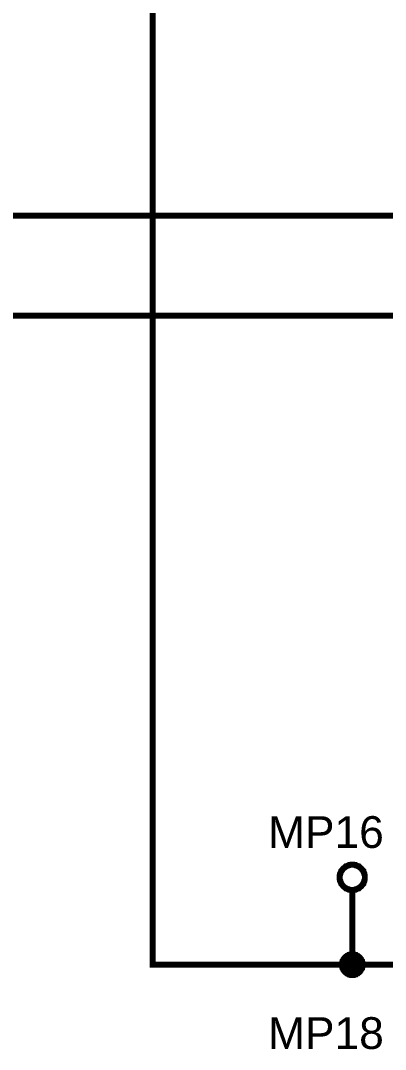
# Model space of a CAD drawing. Header units: millimetres. Extents: x -2024 to 917, y -725 to 13.
# Drawn here: x 480.5 to 498.7, y -198 to -146.5 of the extents above; entities that cross this region are included whole.
import ezdxf

# ---------------------------------------------------------------- set-up
doc = ezdxf.new("R2010")
doc.units = ezdxf.units.MM
doc.layers.add('Sheet', color=255, linetype='Continuous')
doc.styles.get("Standard").update_dxf_attribs({"font": 'arial.ttf'})

msp = doc.modelspace()

# ---------------------------------------------------------------- linework, layer by layer
at = {"layer": 'Sheet'}
for points, const_width in [([(480.832, -126.293), (487.072, -126.293), (487.072, -193.787), (497.069, -193.787), (537.056, -193.787)], 0.3), ([(402.115, -156.281), (424.608, -156.281), (499.568, -156.281), (509.565, -156.281), (557.034, -156.281)], 0.3), ([(337.136, -166.283), (337.136, -161.282), (412.112, -161.282), (432.089, -161.282), (452.083, -161.282), (479.575, -161.282), (557.034, -161.282)], 0.3), ([(496.44, -189.415), (496.44, -189.382), (496.44, -189.349), (496.44, -189.316), (496.457, -189.283), (496.457, -189.25), (496.473, -189.233), (496.473, -189.2), (496.49, -189.167), (496.506, -189.15), (496.523, -189.117), (496.523, -189.084), (496.539, -189.068), (496.572, -189.035), (496.589, -189.018), (496.606, -188.985), (496.622, -188.968), (496.639, -188.952), (496.672, -188.935), (496.688, -188.919), (496.721, -188.886), (496.738, -188.869), (496.771, -188.869), (496.804, -188.852), (496.821, -188.836), (496.854, -188.819), (496.887, -188.819), (496.903, -188.803), (496.937, -188.803), (496.97, -188.786), (497.003, -188.786), (497.036, -188.786), (497.069, -188.786)], 0.3), ([(497.069, -188.786), (497.036, -188.786), (497.003, -188.786), (496.97, -188.786), (496.937, -188.803), (496.903, -188.803), (496.887, -188.819), (496.854, -188.819), (496.821, -188.836), (496.804, -188.852), (496.771, -188.869), (496.738, -188.869), (496.721, -188.886), (496.688, -188.919), (496.672, -188.935), (496.639, -188.952), (496.622, -188.968), (496.606, -188.985), (496.589, -189.018), (496.572, -189.035), (496.539, -189.068), (496.523, -189.084), (496.523, -189.117), (496.506, -189.15), (496.49, -189.167), (496.473, -189.2), (496.473, -189.233), (496.457, -189.25), (496.457, -189.283), (496.44, -189.316), (496.44, -189.349), (496.44, -189.382), (496.44, -189.415)], 0.3), ([(497.069, -188.786), (497.069, -188.786)], 0.3), ([(497.069, -188.786), (497.102, -188.786), (497.135, -188.786), (497.168, -188.786), (497.201, -188.803), (497.235, -188.803), (497.251, -188.819), (497.284, -188.819), (497.317, -188.836), (497.334, -188.852), (497.367, -188.869), (497.4, -188.869), (497.417, -188.886), (497.45, -188.919), (497.466, -188.935), (497.499, -188.952), (497.516, -188.968), (497.532, -188.985), (497.549, -189.018), (497.566, -189.035), (497.599, -189.068), (497.615, -189.084), (497.615, -189.117), (497.632, -189.15), (497.648, -189.167), (497.665, -189.2), (497.665, -189.233), (497.681, -189.25), (497.681, -189.283), (497.698, -189.316), (497.698, -189.349), (497.698, -189.382), (497.698, -189.415)], 0.3), ([(497.698, -189.415), (497.698, -189.382), (497.698, -189.349), (497.698, -189.316), (497.681, -189.283), (497.681, -189.25), (497.665, -189.233), (497.665, -189.2), (497.648, -189.167), (497.632, -189.15), (497.615, -189.117), (497.615, -189.084), (497.599, -189.068), (497.566, -189.035), (497.549, -189.018), (497.532, -188.985), (497.516, -188.968), (497.499, -188.952), (497.466, -188.935), (497.45, -188.919), (497.417, -188.886), (497.4, -188.869), (497.367, -188.869), (497.334, -188.852), (497.317, -188.836), (497.284, -188.819), (497.251, -188.819), (497.235, -188.803), (497.201, -188.803), (497.168, -188.786), (497.135, -188.786), (497.102, -188.786), (497.069, -188.786)], 0.3), ([(497.069, -190.045), (497.036, -190.045), (497.003, -190.045), (496.97, -190.045), (496.937, -190.028), (496.903, -190.028), (496.887, -190.012), (496.854, -190.012), (496.821, -189.995), (496.804, -189.978), (496.771, -189.962), (496.738, -189.962), (496.721, -189.945), (496.688, -189.912), (496.672, -189.896), (496.639, -189.879), (496.622, -189.863), (496.606, -189.846), (496.589, -189.813), (496.572, -189.796), (496.539, -189.763), (496.523, -189.747), (496.523, -189.713), (496.506, -189.68), (496.49, -189.664), (496.473, -189.631), (496.473, -189.598), (496.457, -189.581), (496.457, -189.548), (496.44, -189.515), (496.44, -189.482), (496.44, -189.449), (496.44, -189.415)], 0.3), ([(496.44, -189.415), (496.44, -189.415)], 0.3), ([(496.44, -189.415), (496.44, -189.449), (496.44, -189.482), (496.44, -189.515), (496.457, -189.548), (496.457, -189.581), (496.473, -189.598), (496.473, -189.631), (496.49, -189.664), (496.506, -189.68), (496.523, -189.713), (496.523, -189.747), (496.539, -189.763), (496.572, -189.796), (496.589, -189.813), (496.606, -189.846), (496.622, -189.863), (496.639, -189.879), (496.672, -189.896), (496.688, -189.912), (496.721, -189.945), (496.738, -189.962), (496.771, -189.962), (496.804, -189.978), (496.821, -189.995), (496.854, -190.012), (496.887, -190.012), (496.903, -190.028), (496.937, -190.028), (496.97, -190.045), (497.003, -190.045), (497.036, -190.045), (497.069, -190.045)], 0.3), ([(497.698, -189.415), (497.698, -189.449), (497.698, -189.482), (497.698, -189.515), (497.681, -189.548), (497.681, -189.581), (497.665, -189.598), (497.665, -189.631), (497.648, -189.664), (497.632, -189.68), (497.615, -189.713), (497.615, -189.747), (497.599, -189.763), (497.566, -189.796), (497.549, -189.813), (497.532, -189.846), (497.516, -189.863), (497.499, -189.879), (497.466, -189.896), (497.45, -189.912), (497.417, -189.945), (497.4, -189.962), (497.367, -189.962), (497.334, -189.978), (497.317, -189.995), (497.284, -190.012), (497.251, -190.012), (497.235, -190.028), (497.201, -190.028), (497.168, -190.045), (497.135, -190.045), (497.102, -190.045), (497.069, -190.045)], 0.3), ([(497.069, -190.045), (497.102, -190.045), (497.135, -190.045), (497.168, -190.045), (497.201, -190.028), (497.235, -190.028), (497.251, -190.012), (497.284, -190.012), (497.317, -189.995), (497.334, -189.978), (497.367, -189.962), (497.4, -189.962), (497.417, -189.945), (497.45, -189.912), (497.466, -189.896), (497.499, -189.879), (497.516, -189.863), (497.532, -189.846), (497.549, -189.813), (497.566, -189.796), (497.599, -189.763), (497.615, -189.747), (497.615, -189.713), (497.632, -189.68), (497.648, -189.664), (497.665, -189.631), (497.665, -189.598), (497.681, -189.581), (497.681, -189.548), (497.698, -189.515), (497.698, -189.482), (497.698, -189.449), (497.698, -189.415)], 0.3), ([(497.698, -189.415), (497.698, -189.415), (497.698, -189.415), (497.698, -189.415), (497.698, -189.415), (497.698, -189.415), (497.698, -189.415), (497.698, -189.415), (497.698, -189.415), (497.698, -189.415), (497.698, -189.415), (497.698, -189.415), (497.698, -189.415), (497.698, -189.415), (497.698, -189.415), (497.698, -189.415), (497.698, -189.415), (497.698, -189.415), (497.698, -189.415), (497.698, -189.415), (497.698, -189.415), (497.698, -189.415), (497.698, -189.415), (497.698, -189.415), (497.698, -189.415), (497.698, -189.415), (497.698, -189.415), (497.698, -189.415), (497.698, -189.415), (497.698, -189.415), (497.698, -189.415), (497.698, -189.415), (497.698, -189.415)], 0.3), ([(497.698, -189.415), (497.698, -189.415)], 0.3), ([(497.069, -190.045), (497.069, -191.287)], 0.3), ([(497.069, -190.045), (497.069, -190.045)], 0.3), ([(497.069, -193.787), (497.069, -191.287)], 0.3), ([(496.556, -193.787), (496.556, -193.754), (496.556, -193.737), (496.556, -193.704), (496.572, -193.688), (496.572, -193.655), (496.572, -193.638), (496.589, -193.605), (496.589, -193.588), (496.606, -193.572), (496.622, -193.539), (496.639, -193.522), (496.639, -193.505), (496.655, -193.489), (496.672, -193.456), (496.688, -193.439), (496.705, -193.423), (496.721, -193.406), (496.738, -193.39), (496.771, -193.373), (496.788, -193.356), (496.804, -193.356), (496.821, -193.34), (496.854, -193.323), (496.87, -193.307), (496.887, -193.307), (496.92, -193.29), (496.937, -193.29), (496.97, -193.29), (496.986, -193.274), (497.019, -193.274), (497.036, -193.274), (497.069, -193.274)], 0.3), ([(496.556, -193.787), (496.556, -193.754), (496.556, -193.737), (496.556, -193.704), (496.572, -193.688), (496.572, -193.655), (496.572, -193.638), (496.589, -193.605), (496.589, -193.588), (496.606, -193.572), (496.622, -193.539), (496.639, -193.522), (496.639, -193.505), (496.655, -193.489), (496.672, -193.456), (496.688, -193.439), (496.705, -193.423), (496.721, -193.406), (496.738, -193.39), (496.771, -193.373), (496.788, -193.356), (496.804, -193.356), (496.821, -193.34), (496.854, -193.323), (496.87, -193.307), (496.887, -193.307), (496.92, -193.29), (496.937, -193.29), (496.97, -193.29), (496.986, -193.274), (497.019, -193.274), (497.036, -193.274), (497.069, -193.274)], 0.3), ([(496.556, -193.787), (496.556, -193.754), (496.556, -193.737), (496.556, -193.704), (496.572, -193.688), (496.572, -193.655), (496.572, -193.638), (496.589, -193.605), (496.589, -193.588), (496.606, -193.572), (496.622, -193.539), (496.639, -193.522), (496.639, -193.505), (496.655, -193.489), (496.672, -193.456), (496.688, -193.439), (496.705, -193.423), (496.721, -193.406), (496.738, -193.39), (496.771, -193.373), (496.788, -193.356), (496.804, -193.356), (496.821, -193.34), (496.854, -193.323), (496.87, -193.307), (496.887, -193.307), (496.92, -193.29), (496.937, -193.29), (496.97, -193.29), (496.986, -193.274), (497.019, -193.274), (497.036, -193.274), (497.069, -193.274)], 0.3), ([(496.556, -193.787), (496.556, -193.754), (496.556, -193.737), (496.556, -193.704), (496.572, -193.688), (496.572, -193.655), (496.572, -193.638), (496.589, -193.605), (496.589, -193.588), (496.606, -193.572), (496.622, -193.539), (496.639, -193.522), (496.639, -193.505), (496.655, -193.489), (496.672, -193.456), (496.688, -193.439), (496.705, -193.423), (496.721, -193.406), (496.738, -193.39), (496.771, -193.373), (496.788, -193.356), (496.804, -193.356), (496.821, -193.34), (496.854, -193.323), (496.87, -193.307), (496.887, -193.307), (496.92, -193.29), (496.937, -193.29), (496.97, -193.29), (496.986, -193.274), (497.019, -193.274), (497.036, -193.274), (497.069, -193.274)], 0.3), ([(497.069, -193.274), (497.069, -193.274)], 0.3), ([(497.069, -193.274), (497.102, -193.274), (497.119, -193.274), (497.152, -193.274), (497.168, -193.29), (497.201, -193.29), (497.218, -193.29), (497.251, -193.307), (497.268, -193.307), (497.284, -193.323), (497.317, -193.34), (497.334, -193.356), (497.35, -193.356), (497.367, -193.373), (497.4, -193.39), (497.417, -193.406), (497.433, -193.423), (497.45, -193.439), (497.466, -193.456), (497.483, -193.489), (497.499, -193.505), (497.499, -193.522), (497.516, -193.539), (497.532, -193.572), (497.549, -193.588), (497.549, -193.605), (497.566, -193.638), (497.566, -193.655), (497.566, -193.688), (497.582, -193.704), (497.582, -193.737), (497.582, -193.754), (497.582, -193.787)], 0.3), ([(497.069, -193.274), (497.069, -193.274)], 0.3), ([(497.069, -193.274), (497.102, -193.274), (497.119, -193.274), (497.152, -193.274), (497.168, -193.29), (497.201, -193.29), (497.218, -193.29), (497.251, -193.307), (497.268, -193.307), (497.284, -193.323), (497.317, -193.34), (497.334, -193.356), (497.35, -193.356), (497.367, -193.373), (497.4, -193.39), (497.417, -193.406), (497.433, -193.423), (497.45, -193.439), (497.466, -193.456), (497.483, -193.489), (497.499, -193.505), (497.499, -193.522), (497.516, -193.539), (497.532, -193.572), (497.549, -193.588), (497.549, -193.605), (497.566, -193.638), (497.566, -193.655), (497.566, -193.688), (497.582, -193.704), (497.582, -193.737), (497.582, -193.754), (497.582, -193.787)], 0.3), ([(497.069, -193.274), (497.069, -193.274)], 0.3), ([(497.069, -193.274), (497.102, -193.274), (497.119, -193.274), (497.152, -193.274), (497.168, -193.29), (497.201, -193.29), (497.218, -193.29), (497.251, -193.307), (497.268, -193.307), (497.284, -193.323), (497.317, -193.34), (497.334, -193.356), (497.35, -193.356), (497.367, -193.373), (497.4, -193.39), (497.417, -193.406), (497.433, -193.423), (497.45, -193.439), (497.466, -193.456), (497.483, -193.489), (497.499, -193.505), (497.499, -193.522), (497.516, -193.539), (497.532, -193.572), (497.549, -193.588), (497.549, -193.605), (497.566, -193.638), (497.566, -193.655), (497.566, -193.688), (497.582, -193.704), (497.582, -193.737), (497.582, -193.754), (497.582, -193.787)], 0.3), ([(497.069, -193.274), (497.069, -193.274)], 0.3), ([(497.069, -193.274), (497.102, -193.274), (497.119, -193.274), (497.152, -193.274), (497.168, -193.29), (497.201, -193.29), (497.218, -193.29), (497.251, -193.307), (497.268, -193.307), (497.284, -193.323), (497.317, -193.34), (497.334, -193.356), (497.35, -193.356), (497.367, -193.373), (497.4, -193.39), (497.417, -193.406), (497.433, -193.423), (497.45, -193.439), (497.466, -193.456), (497.483, -193.489), (497.499, -193.505), (497.499, -193.522), (497.516, -193.539), (497.532, -193.572), (497.549, -193.588), (497.549, -193.605), (497.566, -193.638), (497.566, -193.655), (497.566, -193.688), (497.582, -193.704), (497.582, -193.737), (497.582, -193.754), (497.582, -193.787)], 0.3), ([(497.069, -194.3), (497.036, -194.3), (497.019, -194.3), (496.986, -194.3), (496.97, -194.284), (496.937, -194.284), (496.92, -194.284), (496.887, -194.267), (496.87, -194.267), (496.854, -194.251), (496.821, -194.234), (496.804, -194.218), (496.788, -194.218), (496.771, -194.201), (496.738, -194.184), (496.721, -194.168), (496.705, -194.151), (496.688, -194.135), (496.672, -194.118), (496.655, -194.085), (496.639, -194.068), (496.639, -194.052), (496.622, -194.035), (496.606, -194.002), (496.589, -193.986), (496.589, -193.969), (496.572, -193.936), (496.572, -193.919), (496.572, -193.886), (496.556, -193.87), (496.556, -193.837), (496.556, -193.82), (496.556, -193.787)], 0.3), ([(496.556, -193.787), (496.556, -193.787)], 0.3), ([(497.069, -194.3), (497.036, -194.3), (497.019, -194.3), (496.986, -194.3), (496.97, -194.284), (496.937, -194.284), (496.92, -194.284), (496.887, -194.267), (496.87, -194.267), (496.854, -194.251), (496.821, -194.234), (496.804, -194.218), (496.788, -194.218), (496.771, -194.201), (496.738, -194.184), (496.721, -194.168), (496.705, -194.151), (496.688, -194.135), (496.672, -194.118), (496.655, -194.085), (496.639, -194.068), (496.639, -194.052), (496.622, -194.035), (496.606, -194.002), (496.589, -193.986), (496.589, -193.969), (496.572, -193.936), (496.572, -193.919), (496.572, -193.886), (496.556, -193.87), (496.556, -193.837), (496.556, -193.82), (496.556, -193.787)], 0.3), ([(496.556, -193.787), (496.556, -193.787)], 0.3), ([(497.069, -194.3), (497.036, -194.3), (497.019, -194.3), (496.986, -194.3), (496.97, -194.284), (496.937, -194.284), (496.92, -194.284), (496.887, -194.267), (496.87, -194.267), (496.854, -194.251), (496.821, -194.234), (496.804, -194.218), (496.788, -194.218), (496.771, -194.201), (496.738, -194.184), (496.721, -194.168), (496.705, -194.151), (496.688, -194.135), (496.672, -194.118), (496.655, -194.085), (496.639, -194.068), (496.639, -194.052), (496.622, -194.035), (496.606, -194.002), (496.589, -193.986), (496.589, -193.969), (496.572, -193.936), (496.572, -193.919), (496.572, -193.886), (496.556, -193.87), (496.556, -193.837), (496.556, -193.82), (496.556, -193.787)], 0.3), ([(496.556, -193.787), (496.556, -193.787)], 0.3), ([(497.069, -194.3), (497.036, -194.3), (497.019, -194.3), (496.986, -194.3), (496.97, -194.284), (496.937, -194.284), (496.92, -194.284), (496.887, -194.267), (496.87, -194.267), (496.854, -194.251), (496.821, -194.234), (496.804, -194.218), (496.788, -194.218), (496.771, -194.201), (496.738, -194.184), (496.721, -194.168), (496.705, -194.151), (496.688, -194.135), (496.672, -194.118), (496.655, -194.085), (496.639, -194.068), (496.639, -194.052), (496.622, -194.035), (496.606, -194.002), (496.589, -193.986), (496.589, -193.969), (496.572, -193.936), (496.572, -193.919), (496.572, -193.886), (496.556, -193.87), (496.556, -193.837), (496.556, -193.82), (496.556, -193.787)], 0.3), ([(496.556, -193.787), (496.556, -193.787)], 0.3), ([(496.556, -193.787), (496.556, -193.754), (496.556, -193.737), (496.556, -193.704), (496.572, -193.688), (496.572, -193.655), (496.572, -193.638), (496.589, -193.605), (496.589, -193.588), (496.606, -193.572), (496.622, -193.539), (496.639, -193.522), (496.639, -193.505), (496.655, -193.489), (496.672, -193.456), (496.688, -193.439), (496.705, -193.423), (496.721, -193.406), (496.738, -193.39), (496.771, -193.373), (496.788, -193.356), (496.804, -193.356), (496.821, -193.34), (496.854, -193.323), (496.87, -193.307), (496.887, -193.307), (496.92, -193.29), (496.937, -193.29), (496.97, -193.29), (496.986, -193.274), (497.019, -193.274), (497.036, -193.274), (497.069, -193.274)], 0.0991), ([(496.556, -193.787), (496.556, -193.754), (496.556, -193.737), (496.556, -193.704), (496.572, -193.688), (496.572, -193.655), (496.572, -193.638), (496.589, -193.605), (496.589, -193.588), (496.606, -193.572), (496.622, -193.539), (496.639, -193.522), (496.639, -193.505), (496.655, -193.489), (496.672, -193.456), (496.688, -193.439), (496.705, -193.423), (496.721, -193.406), (496.738, -193.39), (496.771, -193.373), (496.788, -193.356), (496.804, -193.356), (496.821, -193.34), (496.854, -193.323), (496.87, -193.307), (496.887, -193.307), (496.92, -193.29), (496.937, -193.29), (496.97, -193.29), (496.986, -193.274), (497.019, -193.274), (497.036, -193.274), (497.069, -193.274)], 0.0991), ([(496.556, -193.787), (496.556, -193.754), (496.556, -193.737), (496.556, -193.704), (496.572, -193.688), (496.572, -193.655), (496.572, -193.638), (496.589, -193.605), (496.589, -193.588), (496.606, -193.572), (496.622, -193.539), (496.639, -193.522), (496.639, -193.505), (496.655, -193.489), (496.672, -193.456), (496.688, -193.439), (496.705, -193.423), (496.721, -193.406), (496.738, -193.39), (496.771, -193.373), (496.788, -193.356), (496.804, -193.356), (496.821, -193.34), (496.854, -193.323), (496.87, -193.307), (496.887, -193.307), (496.92, -193.29), (496.937, -193.29), (496.97, -193.29), (496.986, -193.274), (497.019, -193.274), (497.036, -193.274), (497.069, -193.274)], 0.0991), ([(496.556, -193.787), (496.556, -193.754), (496.556, -193.737), (496.556, -193.704), (496.572, -193.688), (496.572, -193.655), (496.572, -193.638), (496.589, -193.605), (496.589, -193.588), (496.606, -193.572), (496.622, -193.539), (496.639, -193.522), (496.639, -193.505), (496.655, -193.489), (496.672, -193.456), (496.688, -193.439), (496.705, -193.423), (496.721, -193.406), (496.738, -193.39), (496.771, -193.373), (496.788, -193.356), (496.804, -193.356), (496.821, -193.34), (496.854, -193.323), (496.87, -193.307), (496.887, -193.307), (496.92, -193.29), (496.937, -193.29), (496.97, -193.29), (496.986, -193.274), (497.019, -193.274), (497.036, -193.274), (497.069, -193.274)], 0.0991), ([(497.582, -193.787), (497.582, -193.82), (497.582, -193.837), (497.582, -193.87), (497.566, -193.886), (497.566, -193.919), (497.566, -193.936), (497.549, -193.969), (497.549, -193.986), (497.532, -194.002), (497.516, -194.035), (497.499, -194.052), (497.499, -194.068), (497.483, -194.085), (497.466, -194.118), (497.45, -194.135), (497.433, -194.151), (497.417, -194.168), (497.4, -194.184), (497.367, -194.201), (497.35, -194.218), (497.334, -194.218), (497.317, -194.234), (497.284, -194.251), (497.268, -194.267), (497.251, -194.267), (497.218, -194.284), (497.201, -194.284), (497.168, -194.284), (497.152, -194.3), (497.119, -194.3), (497.102, -194.3), (497.069, -194.3)], 0.3), ([(497.582, -193.787), (497.582, -193.82), (497.582, -193.837), (497.582, -193.87), (497.566, -193.886), (497.566, -193.919), (497.566, -193.936), (497.549, -193.969), (497.549, -193.986), (497.532, -194.002), (497.516, -194.035), (497.499, -194.052), (497.499, -194.068), (497.483, -194.085), (497.466, -194.118), (497.45, -194.135), (497.433, -194.151), (497.417, -194.168), (497.4, -194.184), (497.367, -194.201), (497.35, -194.218), (497.334, -194.218), (497.317, -194.234), (497.284, -194.251), (497.268, -194.267), (497.251, -194.267), (497.218, -194.284), (497.201, -194.284), (497.168, -194.284), (497.152, -194.3), (497.119, -194.3), (497.102, -194.3), (497.069, -194.3)], 0.3), ([(497.582, -193.787), (497.582, -193.82), (497.582, -193.837), (497.582, -193.87), (497.566, -193.886), (497.566, -193.919), (497.566, -193.936), (497.549, -193.969), (497.549, -193.986), (497.532, -194.002), (497.516, -194.035), (497.499, -194.052), (497.499, -194.068), (497.483, -194.085), (497.466, -194.118), (497.45, -194.135), (497.433, -194.151), (497.417, -194.168), (497.4, -194.184), (497.367, -194.201), (497.35, -194.218), (497.334, -194.218), (497.317, -194.234), (497.284, -194.251), (497.268, -194.267), (497.251, -194.267), (497.218, -194.284), (497.201, -194.284), (497.168, -194.284), (497.152, -194.3), (497.119, -194.3), (497.102, -194.3), (497.069, -194.3)], 0.3), ([(497.582, -193.787), (497.582, -193.82), (497.582, -193.837), (497.582, -193.87), (497.566, -193.886), (497.566, -193.919), (497.566, -193.936), (497.549, -193.969), (497.549, -193.986), (497.532, -194.002), (497.516, -194.035), (497.499, -194.052), (497.499, -194.068), (497.483, -194.085), (497.466, -194.118), (497.45, -194.135), (497.433, -194.151), (497.417, -194.168), (497.4, -194.184), (497.367, -194.201), (497.35, -194.218), (497.334, -194.218), (497.317, -194.234), (497.284, -194.251), (497.268, -194.267), (497.251, -194.267), (497.218, -194.284), (497.201, -194.284), (497.168, -194.284), (497.152, -194.3), (497.119, -194.3), (497.102, -194.3), (497.069, -194.3)], 0.3), ([(497.069, -193.274), (497.069, -193.274)], 0.0991), ([(497.069, -193.274), (497.102, -193.274), (497.119, -193.274), (497.152, -193.274), (497.168, -193.29), (497.201, -193.29), (497.218, -193.29), (497.251, -193.307), (497.268, -193.307), (497.284, -193.323), (497.317, -193.34), (497.334, -193.356), (497.35, -193.356), (497.367, -193.373), (497.4, -193.39), (497.417, -193.406), (497.433, -193.423), (497.45, -193.439), (497.466, -193.456), (497.483, -193.489), (497.499, -193.505), (497.499, -193.522), (497.516, -193.539), (497.532, -193.572), (497.549, -193.588), (497.549, -193.605), (497.566, -193.638), (497.566, -193.655), (497.566, -193.688), (497.582, -193.704), (497.582, -193.737), (497.582, -193.754), (497.582, -193.787)], 0.0991), ([(497.069, -193.274), (497.069, -193.274)], 0.0991), ([(497.069, -193.274), (497.102, -193.274), (497.119, -193.274), (497.152, -193.274), (497.168, -193.29), (497.201, -193.29), (497.218, -193.29), (497.251, -193.307), (497.268, -193.307), (497.284, -193.323), (497.317, -193.34), (497.334, -193.356), (497.35, -193.356), (497.367, -193.373), (497.4, -193.39), (497.417, -193.406), (497.433, -193.423), (497.45, -193.439), (497.466, -193.456), (497.483, -193.489), (497.499, -193.505), (497.499, -193.522), (497.516, -193.539), (497.532, -193.572), (497.549, -193.588), (497.549, -193.605), (497.566, -193.638), (497.566, -193.655), (497.566, -193.688), (497.582, -193.704), (497.582, -193.737), (497.582, -193.754), (497.582, -193.787)], 0.0991), ([(497.069, -193.274), (497.069, -193.274)], 0.0991), ([(497.069, -193.274), (497.102, -193.274), (497.119, -193.274), (497.152, -193.274), (497.168, -193.29), (497.201, -193.29), (497.218, -193.29), (497.251, -193.307), (497.268, -193.307), (497.284, -193.323), (497.317, -193.34), (497.334, -193.356), (497.35, -193.356), (497.367, -193.373), (497.4, -193.39), (497.417, -193.406), (497.433, -193.423), (497.45, -193.439), (497.466, -193.456), (497.483, -193.489), (497.499, -193.505), (497.499, -193.522), (497.516, -193.539), (497.532, -193.572), (497.549, -193.588), (497.549, -193.605), (497.566, -193.638), (497.566, -193.655), (497.566, -193.688), (497.582, -193.704), (497.582, -193.737), (497.582, -193.754), (497.582, -193.787)], 0.0991), ([(497.069, -193.274), (497.069, -193.274)], 0.0991), ([(497.069, -193.274), (497.102, -193.274), (497.119, -193.274), (497.152, -193.274), (497.168, -193.29), (497.201, -193.29), (497.218, -193.29), (497.251, -193.307), (497.268, -193.307), (497.284, -193.323), (497.317, -193.34), (497.334, -193.356), (497.35, -193.356), (497.367, -193.373), (497.4, -193.39), (497.417, -193.406), (497.433, -193.423), (497.45, -193.439), (497.466, -193.456), (497.483, -193.489), (497.499, -193.505), (497.499, -193.522), (497.516, -193.539), (497.532, -193.572), (497.549, -193.588), (497.549, -193.605), (497.566, -193.638), (497.566, -193.655), (497.566, -193.688), (497.582, -193.704), (497.582, -193.737), (497.582, -193.754), (497.582, -193.787)], 0.0991), ([(497.582, -193.787), (497.582, -193.787), (497.582, -193.787), (497.582, -193.787), (497.582, -193.787), (497.582, -193.787), (497.582, -193.787), (497.582, -193.787), (497.582, -193.787), (497.582, -193.787), (497.582, -193.787), (497.582, -193.787), (497.582, -193.787), (497.582, -193.787), (497.582, -193.787), (497.582, -193.787), (497.582, -193.787), (497.582, -193.787), (497.582, -193.787), (497.582, -193.787), (497.582, -193.787), (497.582, -193.787), (497.582, -193.787), (497.582, -193.787), (497.582, -193.787), (497.582, -193.787), (497.582, -193.787), (497.582, -193.787), (497.582, -193.787), (497.582, -193.787), (497.582, -193.787), (497.582, -193.787), (497.582, -193.787)], 0.3), ([(497.582, -193.787), (497.582, -193.787)], 0.3), ([(497.582, -193.787), (497.582, -193.787), (497.582, -193.787), (497.582, -193.787), (497.582, -193.787), (497.582, -193.787), (497.582, -193.787), (497.582, -193.787), (497.582, -193.787), (497.582, -193.787), (497.582, -193.787), (497.582, -193.787), (497.582, -193.787), (497.582, -193.787), (497.582, -193.787), (497.582, -193.787), (497.582, -193.787), (497.582, -193.787), (497.582, -193.787), (497.582, -193.787), (497.582, -193.787), (497.582, -193.787), (497.582, -193.787), (497.582, -193.787), (497.582, -193.787), (497.582, -193.787), (497.582, -193.787), (497.582, -193.787), (497.582, -193.787), (497.582, -193.787), (497.582, -193.787), (497.582, -193.787), (497.582, -193.787)], 0.3), ([(497.582, -193.787), (497.582, -193.787)], 0.3), ([(497.582, -193.787), (497.582, -193.787), (497.582, -193.787), (497.582, -193.787), (497.582, -193.787), (497.582, -193.787), (497.582, -193.787), (497.582, -193.787), (497.582, -193.787), (497.582, -193.787), (497.582, -193.787), (497.582, -193.787), (497.582, -193.787), (497.582, -193.787), (497.582, -193.787), (497.582, -193.787), (497.582, -193.787), (497.582, -193.787), (497.582, -193.787), (497.582, -193.787), (497.582, -193.787), (497.582, -193.787), (497.582, -193.787), (497.582, -193.787), (497.582, -193.787), (497.582, -193.787), (497.582, -193.787), (497.582, -193.787), (497.582, -193.787), (497.582, -193.787), (497.582, -193.787), (497.582, -193.787), (497.582, -193.787)], 0.3), ([(497.582, -193.787), (497.582, -193.787)], 0.3), ([(497.582, -193.787), (497.582, -193.787), (497.582, -193.787), (497.582, -193.787), (497.582, -193.787), (497.582, -193.787), (497.582, -193.787), (497.582, -193.787), (497.582, -193.787), (497.582, -193.787), (497.582, -193.787), (497.582, -193.787), (497.582, -193.787), (497.582, -193.787), (497.582, -193.787), (497.582, -193.787), (497.582, -193.787), (497.582, -193.787), (497.582, -193.787), (497.582, -193.787), (497.582, -193.787), (497.582, -193.787), (497.582, -193.787), (497.582, -193.787), (497.582, -193.787), (497.582, -193.787), (497.582, -193.787), (497.582, -193.787), (497.582, -193.787), (497.582, -193.787), (497.582, -193.787), (497.582, -193.787), (497.582, -193.787)], 0.3), ([(497.582, -193.787), (497.582, -193.787)], 0.3), ([(497.069, -194.3), (497.036, -194.3), (497.019, -194.3), (496.986, -194.3), (496.97, -194.284), (496.937, -194.284), (496.92, -194.284), (496.887, -194.267), (496.87, -194.267), (496.854, -194.251), (496.821, -194.234), (496.804, -194.218), (496.788, -194.218), (496.771, -194.201), (496.738, -194.184), (496.721, -194.168), (496.705, -194.151), (496.688, -194.135), (496.672, -194.118), (496.655, -194.085), (496.639, -194.068), (496.639, -194.052), (496.622, -194.035), (496.606, -194.002), (496.589, -193.986), (496.589, -193.969), (496.572, -193.936), (496.572, -193.919), (496.572, -193.886), (496.556, -193.87), (496.556, -193.837), (496.556, -193.82), (496.556, -193.787)], 0.0991), ([(496.556, -193.787), (496.556, -193.787)], 0.0991), ([(497.069, -194.3), (497.036, -194.3), (497.019, -194.3), (496.986, -194.3), (496.97, -194.284), (496.937, -194.284), (496.92, -194.284), (496.887, -194.267), (496.87, -194.267), (496.854, -194.251), (496.821, -194.234), (496.804, -194.218), (496.788, -194.218), (496.771, -194.201), (496.738, -194.184), (496.721, -194.168), (496.705, -194.151), (496.688, -194.135), (496.672, -194.118), (496.655, -194.085), (496.639, -194.068), (496.639, -194.052), (496.622, -194.035), (496.606, -194.002), (496.589, -193.986), (496.589, -193.969), (496.572, -193.936), (496.572, -193.919), (496.572, -193.886), (496.556, -193.87), (496.556, -193.837), (496.556, -193.82), (496.556, -193.787)], 0.0991), ([(496.556, -193.787), (496.556, -193.787)], 0.0991), ([(497.069, -194.3), (497.036, -194.3), (497.019, -194.3), (496.986, -194.3), (496.97, -194.284), (496.937, -194.284), (496.92, -194.284), (496.887, -194.267), (496.87, -194.267), (496.854, -194.251), (496.821, -194.234), (496.804, -194.218), (496.788, -194.218), (496.771, -194.201), (496.738, -194.184), (496.721, -194.168), (496.705, -194.151), (496.688, -194.135), (496.672, -194.118), (496.655, -194.085), (496.639, -194.068), (496.639, -194.052), (496.622, -194.035), (496.606, -194.002), (496.589, -193.986), (496.589, -193.969), (496.572, -193.936), (496.572, -193.919), (496.572, -193.886), (496.556, -193.87), (496.556, -193.837), (496.556, -193.82), (496.556, -193.787)], 0.0991), ([(496.556, -193.787), (496.556, -193.787)], 0.0991), ([(497.069, -194.3), (497.036, -194.3), (497.019, -194.3), (496.986, -194.3), (496.97, -194.284), (496.937, -194.284), (496.92, -194.284), (496.887, -194.267), (496.87, -194.267), (496.854, -194.251), (496.821, -194.234), (496.804, -194.218), (496.788, -194.218), (496.771, -194.201), (496.738, -194.184), (496.721, -194.168), (496.705, -194.151), (496.688, -194.135), (496.672, -194.118), (496.655, -194.085), (496.639, -194.068), (496.639, -194.052), (496.622, -194.035), (496.606, -194.002), (496.589, -193.986), (496.589, -193.969), (496.572, -193.936), (496.572, -193.919), (496.572, -193.886), (496.556, -193.87), (496.556, -193.837), (496.556, -193.82), (496.556, -193.787)], 0.0991), ([(496.556, -193.787), (496.556, -193.787)], 0.0991), ([(497.582, -193.787), (497.582, -193.82), (497.582, -193.837), (497.582, -193.87), (497.566, -193.886), (497.566, -193.919), (497.566, -193.936), (497.549, -193.969), (497.549, -193.986), (497.532, -194.002), (497.516, -194.035), (497.499, -194.052), (497.499, -194.068), (497.483, -194.085), (497.466, -194.118), (497.45, -194.135), (497.433, -194.151), (497.417, -194.168), (497.4, -194.184), (497.367, -194.201), (497.35, -194.218), (497.334, -194.218), (497.317, -194.234), (497.284, -194.251), (497.268, -194.267), (497.251, -194.267), (497.218, -194.284), (497.201, -194.284), (497.168, -194.284), (497.152, -194.3), (497.119, -194.3), (497.102, -194.3), (497.069, -194.3)], 0.0991), ([(497.582, -193.787), (497.582, -193.82), (497.582, -193.837), (497.582, -193.87), (497.566, -193.886), (497.566, -193.919), (497.566, -193.936), (497.549, -193.969), (497.549, -193.986), (497.532, -194.002), (497.516, -194.035), (497.499, -194.052), (497.499, -194.068), (497.483, -194.085), (497.466, -194.118), (497.45, -194.135), (497.433, -194.151), (497.417, -194.168), (497.4, -194.184), (497.367, -194.201), (497.35, -194.218), (497.334, -194.218), (497.317, -194.234), (497.284, -194.251), (497.268, -194.267), (497.251, -194.267), (497.218, -194.284), (497.201, -194.284), (497.168, -194.284), (497.152, -194.3), (497.119, -194.3), (497.102, -194.3), (497.069, -194.3)], 0.0991), ([(497.582, -193.787), (497.582, -193.82), (497.582, -193.837), (497.582, -193.87), (497.566, -193.886), (497.566, -193.919), (497.566, -193.936), (497.549, -193.969), (497.549, -193.986), (497.532, -194.002), (497.516, -194.035), (497.499, -194.052), (497.499, -194.068), (497.483, -194.085), (497.466, -194.118), (497.45, -194.135), (497.433, -194.151), (497.417, -194.168), (497.4, -194.184), (497.367, -194.201), (497.35, -194.218), (497.334, -194.218), (497.317, -194.234), (497.284, -194.251), (497.268, -194.267), (497.251, -194.267), (497.218, -194.284), (497.201, -194.284), (497.168, -194.284), (497.152, -194.3), (497.119, -194.3), (497.102, -194.3), (497.069, -194.3)], 0.0991), ([(497.582, -193.787), (497.582, -193.82), (497.582, -193.837), (497.582, -193.87), (497.566, -193.886), (497.566, -193.919), (497.566, -193.936), (497.549, -193.969), (497.549, -193.986), (497.532, -194.002), (497.516, -194.035), (497.499, -194.052), (497.499, -194.068), (497.483, -194.085), (497.466, -194.118), (497.45, -194.135), (497.433, -194.151), (497.417, -194.168), (497.4, -194.184), (497.367, -194.201), (497.35, -194.218), (497.334, -194.218), (497.317, -194.234), (497.284, -194.251), (497.268, -194.267), (497.251, -194.267), (497.218, -194.284), (497.201, -194.284), (497.168, -194.284), (497.152, -194.3), (497.119, -194.3), (497.102, -194.3), (497.069, -194.3)], 0.0991), ([(497.582, -193.787), (497.582, -193.787), (497.582, -193.787), (497.582, -193.787), (497.582, -193.787), (497.582, -193.787), (497.582, -193.787), (497.582, -193.787), (497.582, -193.787), (497.582, -193.787), (497.582, -193.787), (497.582, -193.787), (497.582, -193.787), (497.582, -193.787), (497.582, -193.787), (497.582, -193.787), (497.582, -193.787), (497.582, -193.787), (497.582, -193.787), (497.582, -193.787), (497.582, -193.787), (497.582, -193.787), (497.582, -193.787), (497.582, -193.787), (497.582, -193.787), (497.582, -193.787), (497.582, -193.787), (497.582, -193.787), (497.582, -193.787), (497.582, -193.787), (497.582, -193.787), (497.582, -193.787), (497.582, -193.787)], 0.0991), ([(497.582, -193.787), (497.582, -193.787)], 0.0991), ([(497.582, -193.787), (497.582, -193.787), (497.582, -193.787), (497.582, -193.787), (497.582, -193.787), (497.582, -193.787), (497.582, -193.787), (497.582, -193.787), (497.582, -193.787), (497.582, -193.787), (497.582, -193.787), (497.582, -193.787), (497.582, -193.787), (497.582, -193.787), (497.582, -193.787), (497.582, -193.787), (497.582, -193.787), (497.582, -193.787), (497.582, -193.787), (497.582, -193.787), (497.582, -193.787), (497.582, -193.787), (497.582, -193.787), (497.582, -193.787), (497.582, -193.787), (497.582, -193.787), (497.582, -193.787), (497.582, -193.787), (497.582, -193.787), (497.582, -193.787), (497.582, -193.787), (497.582, -193.787), (497.582, -193.787)], 0.0991), ([(497.582, -193.787), (497.582, -193.787)], 0.0991), ([(497.582, -193.787), (497.582, -193.787), (497.582, -193.787), (497.582, -193.787), (497.582, -193.787), (497.582, -193.787), (497.582, -193.787), (497.582, -193.787), (497.582, -193.787), (497.582, -193.787), (497.582, -193.787), (497.582, -193.787), (497.582, -193.787), (497.582, -193.787), (497.582, -193.787), (497.582, -193.787), (497.582, -193.787), (497.582, -193.787), (497.582, -193.787), (497.582, -193.787), (497.582, -193.787), (497.582, -193.787), (497.582, -193.787), (497.582, -193.787), (497.582, -193.787), (497.582, -193.787), (497.582, -193.787), (497.582, -193.787), (497.582, -193.787), (497.582, -193.787), (497.582, -193.787), (497.582, -193.787), (497.582, -193.787)], 0.0991), ([(497.582, -193.787), (497.582, -193.787)], 0.0991), ([(497.582, -193.787), (497.582, -193.787), (497.582, -193.787), (497.582, -193.787), (497.582, -193.787), (497.582, -193.787), (497.582, -193.787), (497.582, -193.787), (497.582, -193.787), (497.582, -193.787), (497.582, -193.787), (497.582, -193.787), (497.582, -193.787), (497.582, -193.787), (497.582, -193.787), (497.582, -193.787), (497.582, -193.787), (497.582, -193.787), (497.582, -193.787), (497.582, -193.787), (497.582, -193.787), (497.582, -193.787), (497.582, -193.787), (497.582, -193.787), (497.582, -193.787), (497.582, -193.787), (497.582, -193.787), (497.582, -193.787), (497.582, -193.787), (497.582, -193.787), (497.582, -193.787), (497.582, -193.787), (497.582, -193.787)], 0.0991), ([(497.582, -193.787), (497.582, -193.787)], 0.0991)]:
    msp.add_lwpolyline(points, dxfattribs=dict(at, const_width=const_width))
at = {"layer": 'Sheet', "const_width": 0.508}
msp.add_lwpolyline([(496.835, -193.782, 1), (497.343, -193.782, 1)], format="xyb", close=True, dxfattribs=at)

# ---------------------------------------------------------------- texts
at = {"layer": 'Sheet'}
for s, p in [('MP16', (492.848, -187.942)), ('MP18', (492.848, -198.009))]:
    msp.add_text(s, height=1.5897, dxfattribs=at).set_placement(p)

doc.saveas('drawing.dxf')
